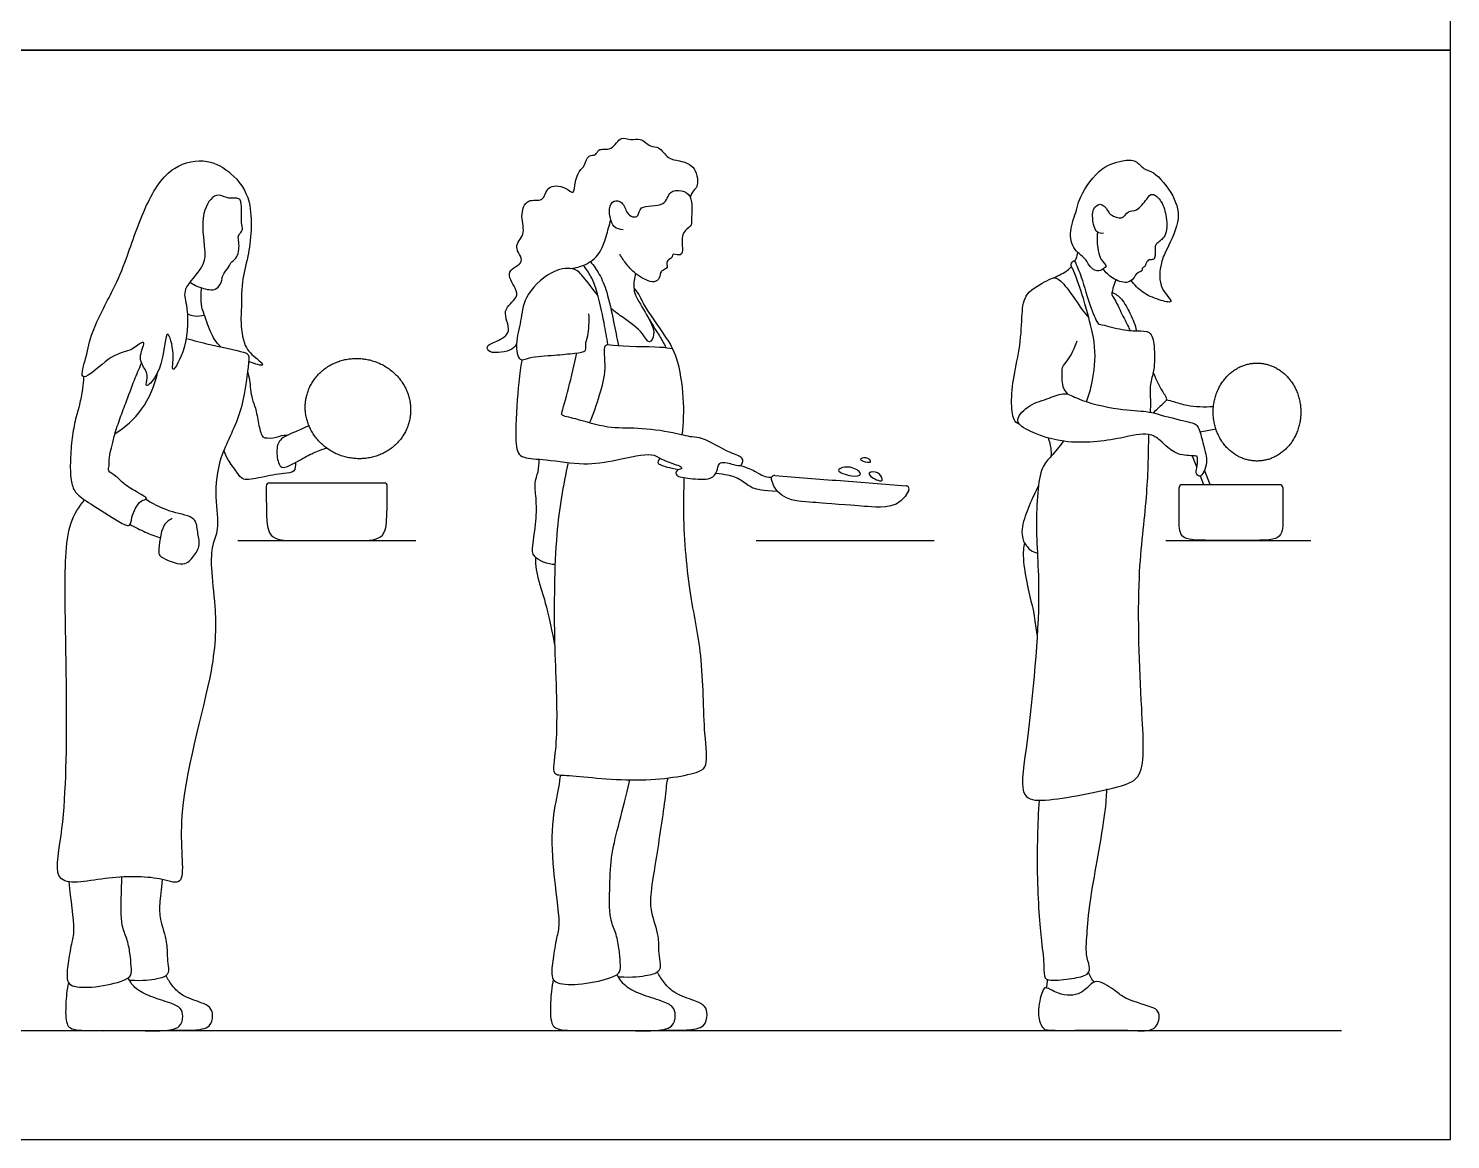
# Model space of a CAD drawing. Header units: millimetres. Extents: x 91.81 to 96.99, y 0.8 to 10.4.
# Drawn here: x 93.931 to 96.584, y 6.336 to 8.408 of the extents above; entities that cross this region are included whole.
import ezdxf

# ---------------------------------------------------------------- set-up
doc = ezdxf.new("R2010")
doc.units = ezdxf.units.MM
for name, color, linetype, true_color in [('AG-DETAIL-DIAGRAM', 7, 'Continuous', 0xccff66), ('AG-DIAGRAM', 7, 'Continuous', 0xfecc66), ('AG-PEOPLE', 7, 'Continuous', 0x66ccff), ('X-VPRT', 6, 'Continuous', 0xff00ff)]:
    doc.layers.add(name, color=color, linetype=linetype, true_color=true_color)

msp = doc.modelspace()

# ---------------------------------------------------------------- linework, layer by layer
at = {"layer": 'AG-DETAIL-DIAGRAM'}
for p, q in [((94.3212, 7.4532), (94.6535, 7.4532)), ((95.2887, 7.4532), (95.621, 7.4532)), ((96.0532, 7.4532), (96.3235, 7.4532))]:
    msp.add_line(p, q, dxfattribs=at)
at = {"layer": 'AG-DIAGRAM'}
msp.add_line((92.0123, 6.5388), (96.3811, 6.5388), dxfattribs=at)
at = {"layer": 'AG-PEOPLE'}
msp.add_line((96.1168, 7.6559), (96.1464, 7.6612), dxfattribs=at)
for points in [[(96.1024, 7.6112), (96.111, 7.5894)], [(96.1172, 7.5736), (96.1236, 7.5573)], [(96.1357, 7.5573), (96.1252, 7.5841)]]:
    msp.add_lwpolyline(points, dxfattribs=at)
for centre, radius, start, end in [((95.3227, 7.5681), 0.00604, 85.6043, 194.3173), ((94.3802, 7.5545), 0.00578, 90, 180.0071), ((94.5945, 7.5545), 0.00578, 359.9929, 90), ((95.5678, 7.5493), 0.00604, 336.8913, 85.6043), ((96.0833, 7.5517), 0.00551, 90, 180), ((96.2657, 7.5517), 0.00551, 0, 90)]:
    msp.add_arc(centre, radius, start, end, dxfattribs=at)
for points, knots in [([(94.8416, 7.8203), (94.8392, 7.8164), (94.8358, 7.8068), (94.7914, 7.7994), (94.7834, 7.8167), (94.8053, 7.8249), (94.8367, 7.8413), (94.8099, 7.8831), (94.8452, 7.9048), (94.8408, 7.924), (94.8166, 7.9573), (94.8628, 7.9706), (94.8322, 8.0019), (94.8605, 8.0237), (94.8471, 8.0562), (94.8595, 8.0935), (94.8934, 8.0822), (94.8965, 8.1174), (94.9323, 8.1143), (94.9499, 8.0955), (94.9496, 8.1242), (94.9603, 8.1458), (94.9689, 8.1506), (94.974, 8.1743), (94.9908, 8.1698), (94.9925, 8.1861), (95.0211, 8.1784), (95.0348, 8.2098), (95.0549, 8.1981), (95.0732, 8.206), (95.0906, 8.1854), (95.1083, 8.1895), (95.1238, 8.1637), (95.1458, 8.1623), (95.1782, 8.1517), (95.1813, 8.1121), (95.1706, 8.1062), (95.1672, 8.0976), (95.1657, 8.0936)], [0, 0, 0, 0, 0.214209, 0.578856, 0.768124, 1.028796, 1.338891, 1.688873, 2.015001, 2.256701, 2.579801, 2.89093, 3.194988, 3.491282, 3.822904, 4.144968, 4.430135, 4.715182, 5.031787, 5.268586, 5.526536, 5.812838, 5.992716, 6.250765, 6.449754, 6.635047, 6.910871, 7.20884, 7.450903, 7.692201, 7.968055, 8.194427, 8.485804, 8.753677, 9.074453, 9.405117, 9.593624, 9.800394, 9.800394, 9.800394, 9.800394]), ([(94.2319, 7.9352), (94.2385, 7.9303), (94.2526, 7.9237), (94.2826, 7.9169), (94.2926, 7.9386), (94.2921, 7.9484), (94.3047, 7.9629), (94.3093, 7.9737), (94.3225, 7.9812), (94.3247, 8.0091), (94.3209, 8.0208), (94.3258, 8.0261), (94.3321, 8.034), (94.3271, 8.046), (94.3288, 8.0648), (94.3278, 8.0841), (94.3241, 8.0918), (94.3181, 8.0917), (94.3107, 8.0914), (94.3006, 8.0911), (94.2785, 8.1039), (94.2495, 8.062), (94.2612, 7.9961), (94.2595, 7.9632), (94.2161, 7.9227), (94.2283, 7.8912), (94.2302, 7.8176), (94.1943, 7.7559), (94.2047, 7.8016), (94.19, 7.8504), (94.1843, 7.8145), (94.1761, 7.7633), (94.1468, 7.7339), (94.1539, 7.7583), (94.1497, 7.7723), (94.1332, 7.7928), (94.1491, 7.8213), (94.1417, 7.8239), (94.1225, 7.8056), (94.0886, 7.8026), (94.0511, 7.7652), (94.0252, 7.7522), (94.0405, 7.8001), (94.0468, 7.8424), (94.0906, 7.9226), (94.1143, 7.9783), (94.1471, 8.0799), (94.1949, 8.1544), (94.2658, 8.1672), (94.3115, 8.1389), (94.3531, 8.0873), (94.3425, 7.9811), (94.3275, 7.9399), (94.3285, 7.8821), (94.3265, 7.8707), (94.3292, 7.8171), (94.3508, 7.7972), (94.3769, 7.7752), (94.3543, 7.7822), (94.3416, 7.7869)], [0, 0, 0, 0, 0.28378, 0.580413, 0.831242, 1.01225, 1.255111, 1.451746, 1.662898, 1.958784, 2.153645, 2.296957, 2.468579, 2.665034, 2.918394, 3.171319, 3.324627, 3.481338, 3.481338, 3.703295, 3.958168, 4.324533, 4.792127, 5.12122, 5.531592, 5.845686, 6.355291, 6.742324, 7.049095, 7.402801, 7.651581, 8.099718, 8.388427, 8.604709, 8.832228, 9.11595, 9.414817, 9.517821, 9.793992, 10.134006, 10.557476, 10.785053, 11.127387, 11.529827, 12.063092, 12.522592, 13.111372, 13.643414, 14.096582, 14.501216, 14.955988, 15.530299, 15.933747, 16.345842, 16.558578, 16.957569, 17.289865, 17.541699, 17.830777, 17.830777, 17.830777, 17.830777]), ([(95.9254, 8.0281), (95.9247, 8.0224), (95.9241, 8.0117), (95.9284, 7.9764), (95.9447, 7.9658), (95.9358, 7.9595), (95.9245, 7.9522), (95.9081, 7.9667), (95.9057, 7.9776), (95.8791, 7.9947), (95.8716, 8.0302), (95.8873, 8.0697), (95.8903, 8.0898), (95.9242, 8.1475), (95.97, 8.1627), (95.9975, 8.1638), (96.0112, 8.1444), (96.0326, 8.142), (96.0707, 8.0958), (96.0822, 8.0475), (96.0507, 7.9902), (96.0425, 7.9656), (96.0386, 7.9243), (96.0734, 7.8932), (96.0367, 7.9025), (96.0091, 7.9144), (95.9944, 7.9298), (95.9885, 7.9379)], [0, 0, 0, 0, 0.236207, 0.5737, 0.793177, 0.949445, 1.149567, 1.396405, 1.587856, 1.892339, 2.231987, 2.594564, 2.860122, 3.314282, 3.711942, 3.995118, 4.251864, 4.506932, 4.93516, 5.339488, 5.786936, 6.086393, 6.451173, 6.761763, 7.02933, 7.362753, 7.677874, 7.677874, 7.677874, 7.677874]), ([(95.0402, 8.0327), (95.0343, 8.0334), (95.0197, 8.0348), (95.0118, 8.072), (95.0215, 8.0887), (95.0407, 8.0855), (95.0463, 8.0639), (95.057, 8.0559), (95.0709, 8.0567), (95.069, 8.0814), (95.1211, 8.0727), (95.1247, 8.1071), (95.1503, 8.1066), (95.1711, 8.0975), (95.1673, 8.0521), (95.1685, 8.0385), (95.1481, 8.0283), (95.1517, 8.0005), (95.1501, 7.9823), (95.135, 7.9884), (95.1322, 7.9852), (95.132, 7.9798), (95.1241, 7.9775), (95.1208, 7.9701), (95.1243, 7.9621), (95.1157, 7.957), (95.11, 7.9551), (95.1091, 7.9423), (95.0975, 7.9311), (95.0652, 7.9473), (95.0472, 7.9673), (95.0379, 7.9804), (95.0341, 7.9871)], [0, 0, 0, 0, 0.242134, 0.577559, 0.810238, 1.030223, 1.29295, 1.498484, 1.680911, 1.910465, 2.276518, 2.567214, 2.828206, 3.083071, 3.456584, 3.664392, 3.90851, 4.209979, 4.423268, 4.62203, 4.726667, 4.849439, 5.004803, 5.160733, 5.31708, 5.484367, 5.619023, 5.813926, 6.018623, 6.347616, 6.654416, 6.931924, 6.931924, 6.931924, 6.931924]), ([(95.9365, 8.0261), (95.9325, 8.026), (95.9216, 8.0253), (95.9152, 8.0538), (95.917, 8.076), (95.936, 8.0842), (95.9465, 8.0645), (95.9503, 8.0603), (95.9725, 8.0492), (95.9817, 8.0698), (96.0003, 8.0663), (96.0168, 8.0896), (96.0278, 8.1037), (96.0474, 8.0847), (96.0547, 8.0566), (96.0565, 8.0201), (96.0358, 8.0081), (96.0327, 8.002), (96.033, 7.9857), (96.0326, 7.9782), (96.0258, 7.9763), (96.0215, 7.9777), (96.0152, 7.971), (96.0152, 7.9637), (96.0082, 7.9623), (96.0099, 7.9545), (95.998, 7.9533), (95.9937, 7.9411), (95.9798, 7.931), (95.9523, 7.9414), (95.9409, 7.953), (95.9363, 7.9599)], [0, 0, 0, 0, 0.197736, 0.490379, 0.758729, 0.976465, 1.223161, 1.375585, 1.629202, 1.866096, 2.092426, 2.392457, 2.607008, 2.868412, 3.188708, 3.523335, 3.78086, 3.928137, 4.15763, 4.308972, 4.445603, 4.562782, 4.725971, 4.87363, 5.005366, 5.139072, 5.313386, 5.51259, 5.73374, 6.030854, 6.316513, 6.316513, 6.316513, 6.316513]), ([(94.942, 7.9604), (94.9517, 7.9613), (94.9709, 7.9664), (94.9986, 7.9864), (95.0085, 8.0207), (95.0149, 8.0412), (95.0172, 8.0518)], [0, 0, 0, 0, 0.311304, 0.638633, 0.977631, 1.306502, 1.306502, 1.306502, 1.306502]), ([(95.883, 7.9734), (95.8842, 7.9756), (95.8865, 7.98), (95.8884, 7.9867), (95.8889, 7.9902)], [0, 0, 0, 0, 0.1552893, 0.3406548, 0.3406548, 0.3406548, 0.3406548]), ([(94.9936, 7.9097), (94.9834, 7.922), (94.9664, 7.947), (94.9462, 7.9642), (94.902, 7.9564), (94.8539, 7.9084), (94.8506, 7.8629), (94.8387, 7.8228), (94.8446, 7.7847), (94.8672, 7.7967), (94.9126, 7.7984), (94.9475, 7.802), (94.9735, 7.8053), (94.9688, 7.82), (94.9762, 7.8353), (94.9774, 7.8624), (94.9765, 7.8761)], [2.62028, 2.62028, 2.62028, 2.62028, 2.972854, 3.26342, 3.627972, 4.091849, 4.476817, 4.8591, 5.168147, 5.410685, 5.803842, 6.162185, 6.422203, 6.608909, 6.844432, 7.21381, 7.21381, 7.21381, 7.21381]), ([(95.012, 7.8187), (95.0098, 7.8323), (95.0052, 7.8581), (94.9923, 7.9197), (94.9815, 7.9448), (94.9716, 7.9598), (94.9663, 7.9664)], [0, 0, 0, 0, 0.370502, 0.822646, 1.127159, 1.416808, 1.416808, 1.416808, 1.416808]), ([(94.9793, 7.9733), (94.9856, 7.9659), (94.9972, 7.9494), (95.0113, 7.9164), (95.0226, 7.8608), (95.0287, 7.8317), (95.0315, 7.8166)], [0, 0, 0, 0, 0.310121, 0.655069, 1.087322, 1.47724, 1.47724, 1.47724, 1.47724]), ([(95.8444, 7.9431), (95.854, 7.9478), (95.8702, 7.9565), (95.8746, 7.9616), (95.8769, 7.9642)], [0.0265339, 0.0265339, 0.0265339, 0.0265339, 0.2978347, 0.4836746, 0.4836746, 0.4836746, 0.4836746]), ([(95.9052, 7.7119), (95.9088, 7.7219), (95.9153, 7.7429), (95.9257, 7.8058), (95.9089, 7.8698), (95.9007, 7.9013), (95.8808, 7.9594), (95.8744, 7.9671), (95.8809, 7.9772), (95.8862, 7.9687), (95.8965, 7.9427), (95.9113, 7.889), (95.9257, 7.8566), (95.932, 7.8565), (95.9688, 7.846), (95.998, 7.8433), (96.0258, 7.8453), (96.0326, 7.8147), (96.0325, 7.7697), (96.0221, 7.7454), (96.025, 7.7124), (96.024, 7.6992), (96.0237, 7.6925)], [0, 0, 0, 0, 0.323857, 0.780162, 1.239024, 1.587942, 2.025866, 2.1999, 2.359558, 2.499552, 2.801969, 3.249224, 3.570304, 3.697432, 4.04237, 4.372588, 4.643191, 4.937971, 5.324334, 5.622156, 5.943201, 6.200347, 6.200347, 6.200347, 6.200347]), ([(95.0636, 7.9512), (95.0608, 7.943), (95.0597, 7.9249), (95.0625, 7.9101), (95.0846, 7.8739), (95.1027, 7.8405), (95.0885, 7.8166), (95.0771, 7.8432), (95.0455, 7.865), (95.0247, 7.8799), (95.0173, 7.886)], [0, 0, 0, 0, 0.293269, 0.516437, 0.890569, 1.249622, 1.479209, 1.732699, 2.130293, 2.360474, 2.360474, 2.360474, 2.360474]), ([(95.7808, 7.6692), (95.7773, 7.671), (95.7681, 7.6746), (95.7636, 7.7113), (95.7686, 7.7604), (95.7824, 7.8163), (95.7845, 7.8746), (95.7882, 7.9159), (95.8305, 7.9371), (95.8478, 7.9473), (95.8702, 7.9242), (95.8963, 7.8831), (95.905, 7.8737), (95.9092, 7.8688)], [0, 0, 0, 0, 0.195136, 0.52426, 0.934582, 1.372598, 1.811495, 2.167065, 2.545519, 2.780456, 3.085459, 3.489467, 3.740212, 3.740212, 3.740212, 3.740212]), ([(95.9599, 7.9394), (95.9567, 7.933), (95.9534, 7.9192), (95.951, 7.9115), (95.9604, 7.8992), (95.9669, 7.883), (95.9821, 7.8547), (95.9847, 7.848), (95.9861, 7.8447)], [0, 0, 0, 0, 0.265126, 0.421256, 0.631009, 0.883249, 1.203511, 1.392654, 1.392654, 1.392654, 1.392654]), ([(94.29, 7.814), (94.2806, 7.8224), (94.2693, 7.8423), (94.2582, 7.8774), (94.251, 7.8944), (94.2539, 7.9243)], [18.280672, 18.280672, 18.280672, 18.280672, 18.796406, 19.332263, 19.73838, 19.73838, 19.73838, 19.73838]), ([(95.1505, 7.6499), (95.1534, 7.6728), (95.1551, 7.7177), (95.1433, 7.795), (95.1198, 7.835), (95.0796, 7.8898), (95.0698, 7.9142), (95.0633, 7.9212), (95.0605, 7.9242)], [0, 0, 0, 0, 0.479912, 0.977938, 1.380096, 1.851442, 2.142763, 2.347579, 2.347579, 2.347579, 2.347579]), ([(95.9526, 7.9165), (95.959, 7.9131), (95.9716, 7.9053), (95.9863, 7.8769), (95.9938, 7.8607), (95.997, 7.8495), (95.9982, 7.8441)], [0, 0, 0, 0, 0.267778, 0.586763, 0.832533, 1.065964, 1.065964, 1.065964, 1.065964]), ([(94.2273, 7.8761), (94.2314, 7.8741), (94.2402, 7.8709), (94.2531, 7.8718), (94.259, 7.8736)], [0, 0, 0, 0, 0.2126094, 0.4601672, 0.4601672, 0.4601672, 0.4601672]), ([(95.0838, 7.8744), (95.0987, 7.849), (95.1083, 7.8352), (95.1166, 7.8205), (95.1203, 7.8129)], [0, 0, 0, 0, 0.2892066, 0.5785571, 0.5785571, 0.5785571, 0.5785571]), ([(94.2252, 7.8301), (94.2399, 7.8261), (94.2658, 7.8186), (94.331, 7.8056), (94.3432, 7.8003), (94.3402, 7.7726), (94.3304, 7.6865), (94.2846, 7.6098), (94.2776, 7.5363), (94.2876, 7.4748), (94.272, 7.4442), (94.2708, 7.3994), (94.2808, 7.3241), (94.2806, 7.2051), (94.198, 6.948), (94.2287, 6.8033), (94.1748, 6.8259), (94.0849, 6.8286), (93.9703, 6.8011), (93.9996, 6.9167), (94.0038, 7.1379), (93.9981, 7.3339), (93.9996, 7.4801), (94.0251, 7.5161), (94.0356, 7.5287)], [0, 0, 0, 0, 0.386842, 0.846253, 1.028599, 1.300314, 1.834286, 2.381859, 2.872007, 3.313853, 3.637193, 4.009846, 4.495866, 5.124586, 6.091487, 6.698198, 7.024251, 7.597603, 8.135245, 8.650666, 9.524568, 10.350534, 10.999238, 11.367874, 11.367874, 11.367874, 11.367874]), ([(94.8513, 7.7903), (94.8491, 7.7761), (94.8451, 7.7485), (94.8382, 7.6596), (94.8412, 7.6169), (94.8561, 7.6059), (94.8992, 7.6045), (94.9686, 7.5927), (95.0246, 7.6021), (95.0942, 7.618), (95.1083, 7.6058), (95.1354, 7.595), (95.1474, 7.5926), (95.1516, 7.5856), (95.1445, 7.5864), (95.1383, 7.5811), (95.138, 7.5719), (95.1665, 7.5686), (95.2037, 7.5648), (95.2173, 7.5819), (95.2169, 7.5932), (95.2233, 7.5993), (95.2324, 7.5981), (95.24, 7.5969), (95.2404, 7.5967), (95.2469, 7.5945), (95.2593, 7.5903), (95.2639, 7.5989), (95.2636, 7.6093), (95.2387, 7.6154), (95.1891, 7.6464), (95.1687, 7.6448), (95.1314, 7.6554), (95.0668, 7.6642), (95.0123, 7.6608), (94.9561, 7.6797), (94.9251, 7.6857), (94.9259, 7.692), (94.9401, 7.7419), (94.949, 7.7808), (94.9539, 7.8029)], [0, 0, 0, 0, 0.37831, 0.926022, 1.291468, 1.508143, 1.87866, 2.362456, 2.816415, 3.283121, 3.525273, 3.831388, 4.034308, 4.172006, 4.353129, 4.36996, 4.544666, 4.836854, 5.190367, 5.434258, 5.660708, 5.696896, 5.747975, 5.747975, 5.747975, 5.766898, 6.008471, 6.165327, 6.32526, 6.605427, 7.045572, 7.302515, 7.651467, 8.118496, 8.550251, 9.00243, 9.299337, 9.407776, 9.805894, 10.280452, 10.280452, 10.280452, 10.280452]), ([(94.9779, 7.6725), (94.9854, 7.6894), (94.9968, 7.7251), (95.0103, 7.7699), (95.0021, 7.8224), (95.0237, 7.815), (95.111, 7.8152), (95.1247, 7.8123), (95.1328, 7.8113)], [0, 0, 0, 0, 0.428573, 0.840038, 1.213305, 1.432979, 1.970099, 2.253866, 2.253866, 2.253866, 2.253866]), ([(95.8699, 7.726), (95.8586, 7.7397), (95.861, 7.7583), (95.8575, 7.777), (95.8725, 7.7894), (95.8832, 7.8131), (95.8875, 7.8255)], [0, 0, 0, 0, 0.340028, 0.651256, 0.953306, 1.409558, 1.409558, 1.409558, 1.409558]), ([(94.0336, 7.7584), (94.0327, 7.7439), (94.0292, 7.7149), (94.018, 7.68), (94.0117, 7.6445), (94.0085, 7.6036), (94.0088, 7.5663), (94.0167, 7.5408), (94.0475, 7.5209), (94.0958, 7.4901), (94.1218, 7.4762), (94.1222, 7.4974), (94.1366, 7.5287), (94.157, 7.5299), (94.133, 7.5436), (94.1092, 7.557), (94.096, 7.5731), (94.0776, 7.5817), (94.0823, 7.5926), (94.0806, 7.6087), (94.0859, 7.6265), (94.0903, 7.6474), (94.1006, 7.6789), (94.1122, 7.7092), (94.1282, 7.7525), (94.1371, 7.7733), (94.1418, 7.7839)], [0, 0, 0, 0, 0.379071, 0.725, 1.06726, 1.436959, 1.786125, 2.066876, 2.409736, 2.859397, 3.122317, 3.345743, 3.684125, 3.873074, 4.12101, 4.436562, 4.701389, 4.937166, 5.110559, 5.339142, 5.584411, 5.849851, 6.176179, 6.508919, 6.894836, 7.231752, 7.231752, 7.231752, 7.231752]), ([(94.0923, 7.6527), (94.1112, 7.6646), (94.1461, 7.6945), (94.1671, 7.7432), (94.1724, 7.7683)], [0, 0, 0, 0, 0.4683573, 0.9706055, 0.9706055, 0.9706055, 0.9706055]), ([(94.3396, 7.7679), (94.3409, 7.7626), (94.3437, 7.7526), (94.3467, 7.7165), (94.3554, 7.7005), (94.3592, 7.672), (94.3658, 7.6475), (94.3719, 7.6438), (94.3935, 7.644), (94.405, 7.6506), (94.4138, 7.6494)], [0, 0, 0, 0, 0.246394, 0.605259, 0.870645, 1.200993, 1.500384, 1.64905, 1.929107, 2.175569, 2.175569, 2.175569, 2.175569]), ([(96.0293, 7.6912), (96.0326, 7.6941), (96.0379, 7.6993), (96.0555, 7.7153), (96.0547, 7.7193), (96.0423, 7.7383), (96.0339, 7.7566), (96.0296, 7.7669)], [0, 0, 0, 0, 0.208715, 0.476536, 0.57755, 0.838409, 1.169124, 1.169124, 1.169124, 1.169124]), ([(95.8354, 7.7187), (95.8236, 7.7145), (95.7994, 7.7086), (95.7707, 7.68), (95.788, 7.6593), (95.8658, 7.6291), (95.9653, 7.6416), (96.0193, 7.6566), (96.043, 7.6402), (96.056, 7.6257), (96.0811, 7.6091), (96.1116, 7.6123), (96.1121, 7.6067), (96.113, 7.5927), (96.1071, 7.5795), (96.1164, 7.5703), (96.1253, 7.5814), (96.1295, 7.5989), (96.1284, 7.6145), (96.1217, 7.6347), (96.1157, 7.6649), (96.1049, 7.6726), (96.0894, 7.6749), (96.0373, 7.6889), (96.0167, 7.6948), (95.9635, 7.6963), (95.8907, 7.7139), (95.8652, 7.7316), (95.8458, 7.7225), (95.8354, 7.7187)], [0, 0, 0, 0, 0.357345, 0.687667, 0.934735, 1.449091, 2.036586, 2.452052, 2.735261, 2.987164, 3.304572, 3.601026, 3.707366, 3.921168, 4.137078, 4.302942, 4.492939, 4.738921, 4.961802, 5.230886, 5.545607, 5.736654, 5.963914, 6.379548, 6.653867, 7.067345, 7.568386, 7.871161, 8.183933, 8.183933, 8.183933, 8.183933]), ([(96.0543, 7.7157), (96.0588, 7.7145), (96.0685, 7.7123), (96.0935, 7.7035), (96.1256, 7.7017), (96.142, 7.7032)], [0, 0, 0, 0, 0.2132906, 0.5045432, 0.9067702, 0.9067702, 0.9067702, 0.9067702]), ([(94.454, 7.6672), (94.447, 7.664), (94.4339, 7.6569), (94.3999, 7.6456), (94.3923, 7.6227), (94.3964, 7.5955), (94.4063, 7.5857), (94.4359, 7.6025), (94.4619, 7.6171), (94.4788, 7.623), (94.4871, 7.6255)], [0, 0, 0, 0, 0.276546, 0.607075, 0.878535, 1.173223, 1.354615, 1.671735, 1.996159, 2.287927, 2.287927, 2.287927, 2.287927]), ([(95.862, 7.6383), (95.8542, 7.6291), (95.8397, 7.6084), (95.8156, 7.59), (95.8081, 7.4684), (95.8227, 7.344), (95.7956, 7.0741), (95.778, 6.9721), (95.8294, 6.9643), (95.9653, 6.9918), (96.0166, 7.0117), (96.0061, 7.1511), (95.9975, 7.3828), (96.0192, 7.5303), (96.0207, 7.6119), (96.0214, 7.6508)], [0, 0, 0, 0, 0.344425, 0.64528, 1.239947, 1.921051, 2.854125, 3.383773, 3.735588, 4.357045, 4.738869, 5.374528, 6.268644, 6.971566, 7.59087, 7.59087, 7.59087, 7.59087]), ([(95.8393, 7.6102), (95.8397, 7.6153), (95.8395, 7.6257), (95.8363, 7.6382), (95.8339, 7.6441)], [0, 0, 0, 0, 0.2249524, 0.4757556, 0.4757556, 0.4757556, 0.4757556]), ([(94.429, 7.5986), (94.4296, 7.5931), (94.4279, 7.5787), (94.4054, 7.5787), (94.3659, 7.5715), (94.3304, 7.5629), (94.32, 7.5809), (94.3023, 7.6032), (94.2975, 7.615), (94.2952, 7.6209)], [0, 0, 0, 0, 0.232205, 0.479768, 0.856327, 1.184843, 1.425108, 1.730202, 1.980938, 1.980938, 1.980938, 1.980938]), ([(94.9134, 7.4083), (94.8998, 7.4079), (94.8701, 7.4204), (94.8711, 7.4444), (94.8789, 7.4897), (94.8788, 7.531), (94.8741, 7.5615), (94.8829, 7.5805), (94.8836, 7.5967), (94.8835, 7.6046)], [0, 0, 0, 0, 0.367948, 0.628302, 1.018885, 1.397621, 1.709446, 1.967456, 2.248061, 2.248061, 2.248061, 2.248061]), ([(94.9377, 7.5985), (94.9282, 7.5542), (94.9121, 7.4693), (94.9109, 7.2752), (94.9157, 7.19), (94.918, 7.0694), (94.9054, 7.0143), (94.9412, 7.0166), (95.0631, 6.999), (95.1794, 7.017), (95.1996, 7.0344), (95.1901, 7.0992), (95.1901, 7.2432), (95.1626, 7.3525), (95.1515, 7.4915), (95.1543, 7.5547), (95.1541, 7.5702)], [0, 0, 0, 0, 0.671673, 1.459217, 2.013627, 2.64774, 3.029532, 3.305576, 3.963118, 4.585614, 4.836884, 5.276444, 5.969774, 6.608033, 7.295877, 7.62243, 7.62243, 7.62243, 7.62243]), ([(95.1432, 7.5849), (95.1265, 7.5884), (95.1054, 7.5939), (95.1034, 7.5989), (95.1092, 7.6066)], [0.5541572, 0.5541572, 0.5541572, 0.5541572, 0.6898531, 0.8512153, 0.8512153, 0.8512153, 0.8512153]), ([(95.3283, 7.5445), (95.2999, 7.5467), (95.2817, 7.5481), (95.2596, 7.5674), (95.2423, 7.5742), (95.2216, 7.5772), (95.2134, 7.5782)], [0, 0, 0, 0, 0.1074144, 0.2148287, 0.3222431, 0.3827814, 0.3827814, 0.3827814, 0.3827814]), ([(95.5733, 7.5469), (95.5582, 7.5115), (95.4855, 7.5171), (95.4797, 7.5175), (95.4423, 7.5204), (95.4049, 7.5233), (95.3991, 7.5237), (95.3264, 7.5293), (95.3169, 7.5666)], [-0.519063, -0.519063, -0.519063, -0.519063, -0.268079, 0, 0, 0, 0.268079, 0.519062, 0.519062, 0.519062, 0.519062]), ([(95.3232, 7.5741), (95.364, 7.571), (95.4049, 7.5679), (95.4457, 7.5647), (95.4866, 7.5616), (95.5274, 7.5584), (95.5683, 7.5553)], [0.5615102, 0.5615102, 0.5615102, 0.5615102, 0.9570315, 0.9570315, 0.9570315, 1.3525528, 1.3525528, 1.3525528, 1.3525528]), ([(94.3744, 7.5545), (94.3744, 7.4923), (94.375, 7.4532), (94.4291, 7.4532), (94.4371, 7.4532), (94.4873, 7.4532), (94.5376, 7.4532), (94.5455, 7.4532), (94.5997, 7.4532), (94.6003, 7.4923), (94.6003, 7.5545)], [-0.701886, -0.701886, -0.701886, -0.701886, -0.47256, -0.23628, 0, 0, 0, 0.23628, 0.47256, 0.701886, 0.701886, 0.701886, 0.701886]), ([(94.5945, 7.5603), (94.5588, 7.5603), (94.5231, 7.5603), (94.4873, 7.5603), (94.4516, 7.5603), (94.4159, 7.5603), (94.3802, 7.5603)], [0.7275006, 0.7275006, 0.7275006, 0.7275006, 1.0736422, 1.0736422, 1.0736422, 1.4197838, 1.4197838, 1.4197838, 1.4197838]), ([(95.8154, 7.5551), (95.8091, 7.5433), (95.7985, 7.5203), (95.7846, 7.4835), (95.784, 7.4568), (95.7932, 7.4412), (95.8028, 7.4324), (95.8135, 7.4292)], [0, 0, 0, 0, 0.362251, 0.6921, 0.8822, 1.133304, 1.346281, 1.346281, 1.346281, 1.346281]), ([(96.2712, 7.5517), (96.2712, 7.5194), (96.2712, 7.4871), (96.2712, 7.4532), (96.2324, 7.4532), (96.1861, 7.4532), (96.1166, 7.4532), (96.0778, 7.4532), (96.0778, 7.4871), (96.0778, 7.5194), (96.0778, 7.5517)], [0.367606, 0.367606, 0.367606, 0.367606, 0.587751, 0.820041, 1.052332, 1.052332, 1.052332, 1.284622, 1.516912, 1.737057, 1.737057, 1.737057, 1.737057]), ([(96.0833, 7.5573), (96.1176, 7.5573), (96.1518, 7.5573), (96.1861, 7.5573), (96.1983, 7.5573), (96.2315, 7.5573), (96.2657, 7.5573)], [-0.3373775, -0.3373775, -0.3373775, -0.3373775, 0, 0, 0, 0.3373675, 0.3373675, 0.3373675, 0.3373675]), ([(94.1991, 7.4942), (94.1932, 7.4906), (94.1792, 7.4849), (94.1722, 7.432), (94.176, 7.4217), (94.2215, 7.4019), (94.2391, 7.4236), (94.2528, 7.4443), (94.2453, 7.4689), (94.2449, 7.4983), (94.1988, 7.504), (94.1648, 7.5204), (94.1527, 7.5275), (94.1493, 7.5299)], [0, 0, 0, 0, 0.260302, 0.659761, 0.851588, 1.224992, 1.508183, 1.784263, 2.069321, 2.350385, 2.721297, 3.084798, 3.260798, 3.260798, 3.260798, 3.260798]), ([(94.1205, 7.4829), (94.1295, 7.4783), (94.1502, 7.4672), (94.1673, 7.4611), (94.1765, 7.4581)], [0.0403482, 0.0403482, 0.0403482, 0.0403482, 0.3289487, 0.6379255, 0.6379255, 0.6379255, 0.6379255]), ([(95.7894, 7.4484), (95.7884, 7.4445), (95.7835, 7.4171), (95.7986, 7.3486), (95.8067, 7.3205), (95.8128, 7.2743)], [0.2780098, 0.2780098, 0.2780098, 0.2780098, 0.3805854, 0.9356315, 1.1718683, 1.1718683, 1.1718683, 1.1718683]), ([(94.8766, 7.4221), (94.8768, 7.4063), (94.88, 7.3776), (94.8956, 7.3433), (94.9126, 7.2576)], [0, 0, 0, 0, 0.3962342, 0.7699624, 0.7699624, 0.7699624, 0.7699624]), ([(94.9233, 7.0155), (94.9222, 7.0083), (94.9194, 6.9881), (94.906, 6.9281), (94.9075, 6.8406), (94.924, 6.7405), (94.9159, 6.7122), (94.9092, 6.6734), (94.9058, 6.6414), (94.9138, 6.6257), (94.9585, 6.623), (95.012, 6.6344), (95.0366, 6.646), (95.0349, 6.6675), (95.0331, 6.6927), (95.0271, 6.7227), (95.0136, 6.7487), (95.0158, 6.8136), (95.017, 6.8765), (95.0396, 6.9475), (95.053, 7.0064)], [4.165719, 4.165719, 4.165719, 4.165719, 4.38743, 4.785512, 5.317185, 5.870731, 6.169283, 6.51562, 6.828283, 7.032181, 7.390287, 7.814199, 8.080811, 8.31724, 8.601607, 8.903619, 9.200742, 9.637816, 10.098925, 10.841319, 10.841319, 10.841319, 10.841319]), ([(95.1239, 7.0101), (95.1209, 7.0019), (95.1201, 6.9748), (95.1005, 6.8512), (95.0907, 6.7924), (95.0913, 6.7602), (95.1074, 6.7155), (95.1057, 6.688), (95.109, 6.6683), (95.1104, 6.6474), (95.0846, 6.6408), (95.0598, 6.6371), (95.0316, 6.6387)], [3.166727, 3.166727, 3.166727, 3.166727, 3.47421, 3.993168, 4.423725, 4.736049, 5.11283, 5.403948, 5.652749, 5.881803, 6.145766, 6.493675, 6.493675, 6.493675, 6.493675]), ([(95.8164, 6.9685), (95.8136, 6.9257), (95.8113, 6.8109), (95.8202, 6.7051), (95.8267, 6.6612), (95.8244, 6.6345), (95.845, 6.6317), (95.8818, 6.6362), (95.9106, 6.6424), (95.9112, 6.6605), (95.9025, 6.6816), (95.9069, 6.7271), (95.9099, 6.7792), (95.9416, 6.9426), (95.9426, 6.9808), (95.9429, 6.9899)], [3.506127, 3.506127, 3.506127, 3.506127, 3.936726, 4.49107, 4.891434, 5.168103, 5.407044, 5.785434, 6.0938, 6.315735, 6.598751, 6.996614, 7.442483, 7.9396, 8.155549, 8.155549, 8.155549, 8.155549]), ([(94.0058, 6.8165), (94.0092, 6.7834), (94.0182, 6.7276), (94.0106, 6.7014), (94.0044, 6.665), (94.0012, 6.635), (94.0087, 6.6203), (94.0506, 6.6178), (94.1008, 6.6284), (94.1239, 6.6394), (94.1223, 6.6595), (94.1206, 6.6832), (94.115, 6.7112), (94.1024, 6.7357), (94.104, 6.7847), (94.1047, 6.8149), (94.1051, 6.8253)], [5.333616, 5.333616, 5.333616, 5.333616, 5.868885, 6.167115, 6.513077, 6.825401, 7.029079, 7.386797, 7.81025, 8.076573, 8.312747, 8.596805, 8.898491, 9.195293, 9.631893, 9.858976, 9.858976, 9.858976, 9.858976]), ([(94.1805, 6.8207), (94.1789, 6.8017), (94.1747, 6.7743), (94.1752, 6.7464), (94.1903, 6.7046), (94.1887, 6.6788), (94.1918, 6.6602), (94.1931, 6.6406), (94.1689, 6.6344), (94.1457, 6.631), (94.1192, 6.6325)], [4.079469, 4.079469, 4.079469, 4.079469, 4.423725, 4.736049, 5.11283, 5.403948, 5.652749, 5.881803, 6.145766, 6.493675, 6.493675, 6.493675, 6.493675]), ([(94.0052, 6.6284), (94.0038, 6.6214), (94.0014, 6.6082), (93.9992, 6.5688), (94.0021, 6.5524), (94.0084, 6.54), (94.0526, 6.5381), (94.1361, 6.5394), (94.178, 6.5376), (94.2151, 6.5421), (94.2201, 6.5656), (94.2159, 6.582), (94.1937, 6.5912), (94.1588, 6.6017), (94.1307, 6.6149), (94.1205, 6.6296), (94.1167, 6.6371)], [0, 0, 0, 0, 0.264095, 0.621476, 0.855407, 1.039222, 1.404705, 1.938303, 2.321881, 2.645448, 2.900826, 3.122446, 3.392147, 3.743372, 4.061134, 4.348207, 4.348207, 4.348207, 4.348207]), ([(94.193, 6.5399), (94.2131, 6.5397), (94.2357, 6.5387), (94.2709, 6.5432), (94.2756, 6.5667), (94.2716, 6.583), (94.2506, 6.5923), (94.2175, 6.6027), (94.2001, 6.6205), (94.1909, 6.6345), (94.1874, 6.6412)], [1.916191, 1.916191, 1.916191, 1.916191, 2.303327, 2.629895, 2.887643, 3.111319, 3.383521, 3.738004, 4.058714, 4.322055, 4.322055, 4.322055, 4.322055]), ([(94.91, 6.6343), (94.9086, 6.6269), (94.906, 6.6127), (94.9036, 6.5708), (94.9068, 6.5533), (94.9135, 6.54), (94.9607, 6.5381), (95.0497, 6.5395), (95.0943, 6.5375), (95.1339, 6.5423), (95.1391, 6.5674), (95.1347, 6.5849), (95.111, 6.5947), (95.0739, 6.6058), (95.0438, 6.6199), (95.033, 6.6357), (95.029, 6.6436)], [0, 0, 0, 0, 0.264095, 0.621476, 0.855407, 1.039222, 1.404705, 1.938303, 2.321881, 2.645448, 2.900826, 3.122446, 3.392147, 3.743372, 4.061134, 4.348207, 4.348207, 4.348207, 4.348207]), ([(95.1103, 6.54), (95.1317, 6.5398), (95.1558, 6.5387), (95.1933, 6.5435), (95.1983, 6.5685), (95.1941, 6.586), (95.1717, 6.5958), (95.1364, 6.607), (95.1179, 6.6259), (95.108, 6.6408), (95.1044, 6.648)], [1.916191, 1.916191, 1.916191, 1.916191, 2.303327, 2.629895, 2.887643, 3.111319, 3.383521, 3.738004, 4.058714, 4.322055, 4.322055, 4.322055, 4.322055]), ([(95.8306, 6.6185), (95.8314, 6.6222), (95.832, 6.6272), (95.832, 6.6328), (95.8319, 6.6344)], [0, 0, 0, 0, 0.2016601, 0.2795049, 0.2795049, 0.2795049, 0.2795049]), ([(95.9193, 6.6294), (95.9172, 6.6318), (95.914, 6.6356), (95.9103, 6.6436), (95.909, 6.6474)], [0, 0, 0, 0, 0.1873794, 0.3407903, 0.3407903, 0.3407903, 0.3407903]), ([(95.8358, 6.5397), (95.8303, 6.54), (95.8224, 6.5409), (95.8119, 6.5701), (95.8201, 6.6055), (95.827, 6.6237), (95.8483, 6.6067), (95.8914, 6.6007), (95.9124, 6.6271), (95.9283, 6.6337), (95.9609, 6.6121), (95.9767, 6.5973), (96.022, 6.5847), (96.0445, 6.5747), (96.0368, 6.5401), (96.0061, 6.5378), (95.9728, 6.5405), (95.8947, 6.5393), (95.8475, 6.5391), (95.8358, 6.5397)], [0, 0, 0, 0, 0.211387, 0.491623, 0.861941, 1.082009, 1.359954, 1.747073, 2.078189, 2.308928, 2.664908, 2.96274, 3.422982, 3.700787, 4.007664, 4.314612, 4.729026, 5.27476, 5.723773, 5.723773, 5.723773, 5.723773])]:
    msp.add_open_spline(points, degree=3, knots=knots, dxfattribs=at)
for points, knots in [([(94.6439, 7.6979), (94.6426, 7.7914), (94.5443, 7.7927), (94.4459, 7.794), (94.4472, 7.7005), (94.4485, 7.6069), (94.5469, 7.6056), (94.6452, 7.6043), (94.6439, 7.6979)], [0, 0, 0, 0.508659, 0.508659, 1.017318, 1.017318, 1.525977, 1.525977, 2.034636, 2.034636, 2.034636]), ([(96.2232, 7.784), (96.1414, 7.784), (96.1414, 7.6927), (96.1414, 7.6013), (96.2232, 7.6013), (96.3049, 7.6013), (96.3049, 7.6927), (96.3049, 7.784), (96.2232, 7.784)], [0, 0, 0, 0.421361, 0.421361, 0.842721, 0.842721, 1.264082, 1.264082, 1.685443, 1.685443, 1.685443])]:
    msp.add_rational_spline(points, [1, 0.707106781187, 1, 0.707106781187, 1, 0.707106781187, 1, 0.707106781187, 1], degree=2, knots=knots, dxfattribs=at)
for points in [[(95.2583, 7.5931), (95.2743, 7.5885), (95.2894, 7.581), (95.303, 7.5721), (95.3093, 7.5716), (95.3174, 7.571)], [(95.4429, 7.5827), (95.4402, 7.5869), (95.4609, 7.5946), (95.489, 7.5788), (95.4771, 7.5695), (95.4456, 7.5785), (95.4429, 7.5827)], [(95.4832, 7.6042), (95.4825, 7.6062), (95.495, 7.6093), (95.5045, 7.6001), (95.4989, 7.5976), (95.4838, 7.6023), (95.4832, 7.6042)], [(95.4993, 7.5764), (95.4974, 7.5804), (95.5131, 7.5837), (95.5249, 7.5702), (95.5241, 7.5596), (95.5011, 7.5724), (95.4993, 7.5764)]]:
    msp.add_open_spline(points, degree=3, dxfattribs=at)
at = {"layer": 'X-VPRT'}
for points in [[(91.8091, 8.3676), (96.5843, 8.3676), (96.5843, 10.3996), (91.8091, 10.3996)], [(91.8091, 6.3356), (96.5843, 6.3356), (96.5843, 8.3676), (91.8091, 8.3676)]]:
    msp.add_lwpolyline(points, close=True, dxfattribs=at)

doc.saveas('drawing.dxf')
